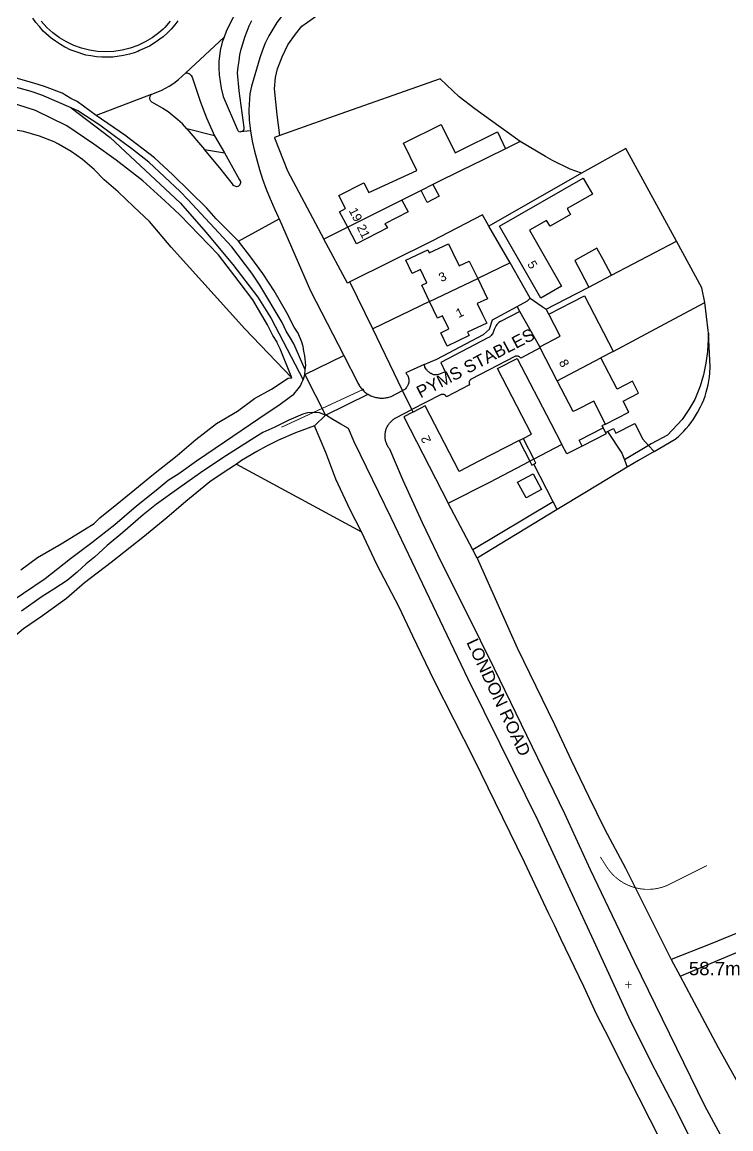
# Model space of a CAD drawing. Header units: millimetres. Extents: x 111502 to 977541, y 8702 to 1044108.
# Drawn here: x 488697.9 to 488857.1, y 242608.1 to 242856.8 of the extents above; entities that cross this region are included whole.
import ezdxf

# ---------------------------------------------------------------- set-up
doc = ezdxf.new("R2010")
doc.units = ezdxf.units.MM
doc.header["$LTSCALE"] = 0.25
doc.linetypes.add('DASHED2', pattern=[9.525, 6.35, -3.175])
doc.layers.add('E HVSS As Laid HV', color=10, linetype='Continuous')
doc.layers.add('X HVSS Site Background', color=8, linetype='Continuous')
doc.styles.add('OS Master Map$1$Standard', font='txt')

# ---------------------------------------------------------------- blocks, each defined once
blk = doc.blocks.new('Gas OS')
at = {"layer": 'X HVSS Site Background', "const_width": 0.2, "flags": 128}
blk.add_lwpolyline([(506.53, -956.16), (487.97, -964.76)], dxfattribs=at)
blk.add_lwpolyline([(559.6, -1061.31), (561.03, -1063.57, 0.363927), (574.56, -1067.74), (574.56, -1067.74), (574.56, -1067.74), (574.56, -1067.74), (574.56, -1067.74), (574.56, -1067.74), (583.54, -1063.26)], format="xyb", dxfattribs=at)
blk = doc.blocks.new('OS Master Map$1$OSS15')
at = {"color": 8, "true_color": 0x707070, "const_width": 0.174, "flags": 128}
for points in [[(-0.775, 0), (0.775, 0)], [(0, -0.775), (0, 0.775)]]:
    blk.add_lwpolyline(points, dxfattribs=at)
blk = doc.blocks.new('OS MAP 060722')
at = {"layer": 'X HVSS Site Background', "flags": 128}
for points in [[(-54.78, 3705), (-55.38, 3709.68), (-55.38, 3709.68), (-55.98, 3715.48), (-55.98, 3715.48), (-55.78, 3718.08), (-55.78, 3718.08), (-55.28, 3719.98), (-55.28, 3719.98), (-54.28, 3722.68), (-54.28, 3722.68), (-52.98, 3725.38), (-52.98, 3725.38), (-51.28, 3727.78), (-51.28, 3727.78), (-49.88, 3729.58), (-49.88, 3729.58), (-44.78, 3733.18)], [(-77.68, 3730.79), (-78.38, 3729.89), (-78.38, 3729.89), (-79.18, 3728.89), (-79.18, 3728.89), (-80.08, 3727.99), (-80.08, 3727.99), (-80.98, 3727.19), (-80.98, 3727.19), (-82.98, 3725.79), (-82.98, 3725.79), (-84.08, 3725.09), (-84.08, 3725.09), (-86.28, 3724.09), (-86.28, 3724.09), (-86.7, 3723.91), (-86.7, 3723.91), (-87.48, 3723.59), (-87.48, 3723.59), (-88.58, 3723.29), (-88.58, 3723.29), (-89.88, 3722.99), (-89.88, 3722.99), (-92.28, 3722.59), (-92.28, 3722.59), (-94.78, 3722.59), (-94.78, 3722.59), (-95.98, 3722.69), (-95.98, 3722.69), (-97.21, 3722.9), (-97.21, 3722.9), (-98.38, 3723.09), (-98.38, 3723.09), (-100.78, 3723.89), (-100.78, 3723.89), (-101.88, 3724.29), (-101.88, 3724.29), (-102.87, 3724.79), (-102.87, 3724.79), (-103.08, 3724.89), (-103.08, 3724.89), (-104.08, 3725.49), (-104.08, 3725.49), (-105.18, 3726.19), (-105.18, 3726.19), (-106.18, 3726.89), (-106.18, 3726.89), (-107.98, 3728.49), (-107.98, 3728.49), (-108.78, 3729.49), (-108.78, 3729.49), (-109.58, 3730.39), (-109.58, 3730.39), (-110.28, 3731.39)], [(-79.39, 3730.68), (-80.63, 3729.31), (-80.63, 3729.31), (-81.01, 3728.94), (-81.01, 3728.94), (-81.99, 3728.08), (-81.99, 3728.08), (-83.47, 3726.98), (-83.47, 3726.98), (-85.04, 3726.04), (-85.04, 3726.04), (-86.7, 3725.25), (-86.7, 3725.25), (-88.44, 3724.63), (-88.44, 3724.63), (-90.22, 3724.19), (-90.22, 3724.19), (-92.04, 3723.92), (-92.04, 3723.92), (-93.87, 3723.83), (-93.87, 3723.83), (-95.71, 3723.92), (-95.71, 3723.92), (-97.53, 3724.19), (-97.53, 3724.19), (-99.31, 3724.63), (-99.31, 3724.63), (-101.04, 3725.25), (-101.04, 3725.25), (-102.71, 3726.04), (-102.71, 3726.04), (-104.28, 3726.98), (-104.28, 3726.98), (-105.76, 3728.08), (-105.76, 3728.08), (-107.12, 3729.31), (-107.12, 3729.31), (-108.36, 3730.68)], [(-54.38, 3731.79), (-55.48, 3730.39), (-55.48, 3730.39), (-57.28, 3727.39), (-57.28, 3727.39), (-58.08, 3725.79), (-58.08, 3725.79), (-58.68, 3724.19), (-58.68, 3724.19), (-59.28, 3722.49), (-59.28, 3722.49), (-61.14, 3716.08), (-61.14, 3716.08), (-61.51, 3714.35), (-61.51, 3714.35), (-61.78, 3710.78), (-61.78, 3710.78), (-61.68, 3708.48), (-61.68, 3708.48), (-61.38, 3706.08)], [(-63.6, 3705.81), (-63.07, 3706.08), (-63.07, 3706.08), (-62.87, 3706.28), (-62.87, 3706.28), (-62.77, 3706.48), (-62.77, 3706.48), (-62.77, 3706.78), (-62.77, 3706.78), (-63.95, 3715.04), (-63.95, 3715.04), (-64.26, 3719.12), (-64.26, 3719.12), (-64.14, 3720.43), (-64.14, 3720.43), (-63.94, 3721.83), (-63.94, 3721.83), (-63.74, 3723.13), (-63.74, 3723.13), (-63.44, 3724.43), (-63.44, 3724.43), (-63.04, 3725.83), (-63.04, 3725.83), (-62.64, 3727.13), (-62.64, 3727.13), (-62.14, 3728.43), (-62.14, 3728.43), (-61.64, 3729.63), (-61.64, 3729.63), (-61.04, 3730.83)], [(-64.38, 3733.29), (-64.98, 3732.09), (-64.98, 3732.09), (-65.68, 3730.89), (-65.68, 3730.89), (-66.81, 3728.37), (-66.81, 3728.37), (-67.3, 3727.11)], [(-75.87, 3719.11), (-67.3, 3727.11)], [(-67.3, 3727.11), (-67.75, 3726), (-67.75, 3726), (-68.18, 3724.09), (-68.18, 3724.09), (-68.48, 3721.68), (-68.48, 3721.68), (-68.48, 3720.18), (-68.48, 3720.18), (-68.38, 3718.68), (-68.38, 3718.68), (-67.98, 3715.68), (-67.98, 3715.68), (-67.48, 3713.78), (-67.48, 3713.78), (-64.3, 3706.31), (-64.3, 3706.31), (-64.2, 3706.11), (-64.2, 3706.11), (-64, 3705.91), (-64, 3705.91), (-63.6, 3705.81)], [(-96.05, 3709.5), (-100.27, 3712.66), (-100.27, 3712.66), (-101.7, 3713.35), (-101.7, 3713.35), (-103.65, 3714.51), (-103.65, 3714.51), (-107.65, 3716.01), (-107.65, 3716.01), (-110.05, 3716.81), (-110.05, 3716.81), (-115.05, 3718.21)], [(-83.67, 3714.21), (-81.27, 3715.21), (-81.27, 3715.21), (-79.67, 3716.11), (-79.67, 3716.11), (-78.57, 3716.81), (-78.57, 3716.81), (-77.57, 3717.61), (-77.57, 3717.61), (-75.87, 3719.11)], [(-75.87, 3719.11), (-75.57, 3719.11), (-75.57, 3719.11), (-75.07, 3718.91), (-75.07, 3718.91), (-74.67, 3718.51), (-74.67, 3718.51), (-74.47, 3718.11), (-74.47, 3718.11), (-72.57, 3712.51), (-72.57, 3712.51), (-71.27, 3709.01), (-71.27, 3709.01), (-69.47, 3704.91)], [(-101.68, 3711.26), (-108.25, 3714.11), (-108.25, 3714.11), (-110.65, 3714.91), (-110.65, 3714.91), (-114.65, 3716.01), (-114.65, 3716.01), (-120.55, 3717.21), (-120.55, 3717.21), (-124.25, 3717.71)], [(-0.78, 3703.68), (-7.48, 3708.48), (-7.48, 3708.48), (-10.98, 3710.98), (-10.98, 3710.98), (-14.48, 3713.68), (-14.48, 3713.68), (-18.78, 3717.78), (-18.78, 3717.78), (-43.82, 3708.9), (-43.82, 3708.9), (-54.78, 3705)], [(-52.12, 3650.58), (-54.68, 3657.09), (-54.68, 3657.09), (-55.28, 3658.29), (-55.28, 3658.29), (-55.38, 3658.59), (-55.38, 3658.59), (-56.38, 3660.09), (-56.38, 3660.09), (-57.58, 3662.49), (-57.58, 3662.49), (-60.88, 3668.09), (-60.88, 3668.09), (-63.95, 3672.11), (-63.95, 3672.11), (-68.57, 3678.22), (-68.57, 3678.22), (-77.26, 3687.22), (-77.26, 3687.22), (-80.59, 3690.35), (-80.59, 3690.35), (-85.55, 3694.81), (-85.55, 3694.81), (-91.52, 3699.5), (-91.52, 3699.5), (-96.55, 3703.06), (-96.55, 3703.06), (-102.65, 3707.19), (-102.65, 3707.19), (-109.67, 3710.65), (-109.67, 3710.65), (-115.52, 3712.53)], [(-83.67, 3714.21), (-96.05, 3709.5)], [(-75.67, 3706.51), (-76.67, 3707.61), (-76.67, 3707.61), (-77.67, 3708.51), (-77.67, 3708.51), (-79.87, 3710.31), (-79.87, 3710.31), (-81.07, 3711.11), (-81.07, 3711.11), (-81.12, 3711.14), (-81.12, 3711.14), (-83.57, 3712.51), (-83.57, 3712.51), (-83.77, 3712.71), (-83.77, 3712.71), (-83.87, 3712.91), (-83.87, 3712.91), (-83.97, 3713.21), (-83.97, 3713.21), (-83.97, 3713.61), (-83.97, 3713.61), (-83.87, 3713.91), (-83.87, 3713.91), (-83.67, 3714.21)], [(-101.68, 3711.26), (-92.91, 3704.55), (-92.91, 3704.55), (-77.13, 3689.82), (-77.13, 3689.82), (-71.41, 3683.32), (-71.41, 3683.32), (-65.35, 3676.04), (-65.35, 3676.04), (-59.71, 3668.68), (-59.71, 3668.68), (-56.77, 3663.91), (-56.77, 3663.91), (-49.58, 3650.09)], [(-49.08, 3652.38), (-51.68, 3658.18), (-51.68, 3658.18), (-52.38, 3659.48), (-52.38, 3659.48), (-53.38, 3661.08), (-53.38, 3661.08), (-54.28, 3662.98), (-54.28, 3662.98), (-59.28, 3671.38), (-59.28, 3671.38), (-61.08, 3674.08), (-61.08, 3674.08), (-65.58, 3679.98), (-65.58, 3679.98), (-75.47, 3690.61), (-75.47, 3690.61), (-77.17, 3692.41), (-77.17, 3692.41), (-84.24, 3699.03), (-84.24, 3699.03), (-88.04, 3702.03), (-88.04, 3702.03), (-89.94, 3703.43), (-89.94, 3703.43), (-95.18, 3707.34), (-95.18, 3707.34), (-100.13, 3710.59), (-100.13, 3710.59), (-101.68, 3711.26)], [(-64.08, 3681.28), (-69.07, 3686.31), (-69.07, 3686.31), (-71.17, 3688.71), (-71.17, 3688.71), (-78.81, 3696.17), (-78.81, 3696.17), (-82.95, 3699.97), (-82.95, 3699.97), (-89.59, 3705.12), (-89.59, 3705.12), (-96.05, 3709.5)], [(-52.12, 3650.58), (-62.68, 3661.59), (-62.68, 3661.59), (-79.18, 3679.89), (-79.18, 3679.89), (-84.08, 3685.69), (-84.08, 3685.69), (-87.68, 3689.09), (-87.68, 3689.09), (-91.08, 3692.39), (-91.08, 3692.39), (-94.28, 3695.09), (-94.28, 3695.09), (-96.48, 3697.39), (-96.48, 3697.39), (-99.08, 3699.59), (-99.08, 3699.59), (-101.68, 3701.39), (-101.68, 3701.39), (-104.48, 3703.09), (-104.48, 3703.09), (-105.48, 3703.59), (-105.48, 3703.59), (-108.78, 3704.89), (-108.78, 3704.89), (-112.38, 3705.89), (-112.38, 3705.89), (-115.88, 3706.49)], [(-75.67, 3706.51), (-71.71, 3701.88)], [(-69.47, 3704.91), (-75.67, 3706.51)], [(-61.38, 3706.08), (-63.6, 3705.81)], [(-61.38, 3706.08), (-60.98, 3703.78), (-60.98, 3703.78), (-60.48, 3701.48), (-60.48, 3701.48), (-59.38, 3697.38), (-59.38, 3697.38), (-58.68, 3695.18), (-58.68, 3695.18), (-57.88, 3692.98), (-57.88, 3692.98), (-56.98, 3690.78), (-56.98, 3690.78), (-55.88, 3688.38), (-55.88, 3688.38), (-55.16, 3686.73), (-55.16, 3686.73), (-54.96, 3686.27)], [(-39.54, 3684.4), (-41.38, 3687.88), (-41.38, 3687.88), (-40.07, 3688.59), (-40.07, 3688.59), (-41.56, 3691.56), (-41.56, 3691.56), (-35.9, 3694.41), (-35.9, 3694.41), (-34.82, 3692.22), (-34.82, 3692.22), (-23.99, 3697.19), (-23.99, 3697.19), (-27.02, 3703.33), (-27.02, 3703.33), (-18.53, 3707.52), (-18.53, 3707.52), (-15.39, 3701.16), (-15.39, 3701.16), (-14.36, 3701.67), (-14.36, 3701.67), (-5.93, 3705.82), (-5.93, 3705.82), (-4.08, 3702.06)], [(-69.47, 3704.91), (-67.24, 3701.12)], [(-54.78, 3705), (-56.01, 3704.57), (-56.01, 3704.57), (-55.98, 3704.48), (-55.98, 3704.48), (-53.08, 3697.08), (-53.08, 3697.08), (-44.88, 3681.72)], [(-0.78, 3703.68), (-4.08, 3702.06)], [(12.95, 3696.53), (10.42, 3697.48), (10.42, 3697.48), (6.42, 3699.38), (6.42, 3699.38), (4.87, 3700.31), (4.87, 3700.31), (-0.78, 3703.68)], [(-71.71, 3701.88), (-67.24, 3701.12)], [(-67.24, 3701.12), (-63.86, 3695.07), (-63.86, 3695.07), (-63.63, 3694.68), (-63.63, 3694.68), (-63.61, 3694.38), (-63.61, 3694.38), (-63.77, 3693.97), (-63.77, 3693.97), (-64.05, 3693.65), (-64.05, 3693.65), (-64.24, 3693.53), (-64.24, 3693.53), (-64.54, 3693.51), (-64.54, 3693.51), (-65.16, 3693.76), (-65.16, 3693.76), (-65.39, 3694.14), (-65.39, 3694.14), (-68.28, 3697.73), (-68.28, 3697.73), (-71.71, 3701.88)], [(-4.08, 3702.06), (-12.51, 3697.91), (-12.51, 3697.91), (-13.3, 3697.52), (-13.3, 3697.52), (-20.41, 3694.01)], [(34.31, 3681.26), (23.74, 3700.63), (23.74, 3700.63), (22.96, 3702.07), (22.96, 3702.07), (12.95, 3696.53)], [(12.95, 3696.53), (-7.82, 3684.65)], [(-20.41, 3694.01), (-18.98, 3691.38), (-18.98, 3691.38), (-21.68, 3689.98), (-21.68, 3689.98), (-23.06, 3692.68)], [(-20.41, 3694.01), (-23.06, 3692.68)], [(3.83, 3668.46), (-5.46, 3684.64), (-5.46, 3684.64), (13.35, 3695.44), (13.35, 3695.44), (15.41, 3691.85), (15.41, 3691.85), (9.73, 3688.59), (9.73, 3688.59), (10.5, 3687.26), (10.5, 3687.26), (5.9, 3684.62), (5.9, 3684.62), (5.13, 3685.95), (5.13, 3685.95), (1.26, 3683.73), (1.26, 3683.73), (8.49, 3671.14), (8.49, 3671.14), (3.83, 3668.46)], [(-23.06, 3692.68), (-27.4, 3690.5)], [(-27.4, 3690.5), (-25.98, 3687.88), (-25.98, 3687.88), (-31.18, 3685.18), (-31.18, 3685.18), (-30.58, 3684.28), (-30.58, 3684.28), (-37.58, 3680.68), (-37.58, 3680.68), (-39.54, 3684.4)], [(-27.4, 3690.5), (-39.54, 3684.4)], [(-64.08, 3681.28), (-54.96, 3686.27)], [(-54.96, 3686.27), (-47.88, 3670.08), (-47.88, 3670.08), (-40.42, 3655.57)], [(-7.82, 3684.65), (-9.26, 3687.16), (-9.26, 3687.16), (-20.61, 3681.24), (-20.61, 3681.24), (-39.05, 3672.11)], [(-39.54, 3684.4), (-44.88, 3681.72)], [(-3.08, 3676.39), (-7.82, 3684.65)], [(-49.08, 3652.38), (-48.98, 3653.38), (-48.98, 3653.38), (-49.18, 3655.48), (-49.18, 3655.48), (-49.38, 3656.58), (-49.38, 3656.58), (-49.58, 3657.58), (-49.58, 3657.58), (-49.88, 3658.58), (-49.88, 3658.58), (-50.68, 3660.58), (-50.68, 3660.58), (-51.58, 3661.98), (-51.58, 3661.98), (-53.18, 3665.18), (-53.18, 3665.18), (-56.08, 3670.08), (-56.08, 3670.08), (-58.58, 3673.98), (-58.58, 3673.98), (-61.28, 3677.68), (-61.28, 3677.68), (-64.08, 3681.28)], [(-39.05, 3672.11), (-39.6, 3671.84), (-39.6, 3671.84), (-39.62, 3671.87), (-39.62, 3671.87), (-44.88, 3681.72)], [(19.67, 3673.61), (34.31, 3681.26)], [(40.67, 3667.48), (40.01, 3670.81), (40.01, 3670.81), (34.31, 3681.26)], [(-21.14, 3667.69), (-22.93, 3671.4), (-22.93, 3671.4), (-21.8, 3671.94), (-21.8, 3671.94), (-23.21, 3674.88), (-23.21, 3674.88), (-25.06, 3673.99), (-25.06, 3673.99), (-26.5, 3676.98), (-26.5, 3676.98), (-21.56, 3679.36), (-21.56, 3679.36), (-21.21, 3678.64), (-21.21, 3678.64), (-16.91, 3680.71), (-16.91, 3680.71), (-15.99, 3678.8), (-15.99, 3678.8), (-14.5, 3675.71), (-14.5, 3675.71), (-12.23, 3676.81), (-12.23, 3676.81), (-10.35, 3672.89)], [(19.67, 3673.61), (17.84, 3677.12), (17.84, 3677.12), (16.44, 3679.68), (16.44, 3679.68), (11.45, 3676.96), (11.45, 3676.96), (12.85, 3674.4), (12.85, 3674.4), (14.64, 3670.97)], [(-3.08, 3676.39), (-10.35, 3672.89)], [(1.47, 3668.47), (-3.08, 3676.39)], [(14.64, 3670.97), (19.67, 3673.61)], [(-33.91, 3661.54), (-39.05, 3672.11)], [(-10.35, 3672.89), (-8.16, 3668.35), (-8.16, 3668.35), (-10.43, 3667.26), (-10.43, 3667.26), (-9.23, 3664.78), (-9.23, 3664.78), (-8.31, 3662.87), (-8.31, 3662.87), (-12.62, 3660.8), (-12.62, 3660.8), (-12.27, 3660.08), (-12.27, 3660.08), (-17.21, 3657.7), (-17.21, 3657.7), (-18.66, 3660.69), (-18.66, 3660.69), (-16.81, 3661.58), (-16.81, 3661.58), (-18.23, 3664.52), (-18.23, 3664.52), (-19.36, 3663.98), (-19.36, 3663.98), (-21.14, 3667.69)], [(-21.14, 3667.69), (-10.35, 3672.89)], [(5.07, 3665.97), (9.55, 3668.31), (9.55, 3668.31), (14.64, 3670.97)], [(-1.49, 3666.6), (0.83, 3667.85), (0.83, 3667.85), (1.47, 3668.47)], [(1.47, 3668.47), (4.14, 3666.62), (4.14, 3666.62), (5.07, 3665.97)], [(5.64, 3664.86), (10.88, 3667.56), (10.88, 3667.56), (13.65, 3668.99), (13.65, 3668.99), (20.08, 3656.54), (20.08, 3656.54), (20.09, 3656.51)], [(-21.14, 3667.69), (-33.91, 3661.54)], [(-19.54, 3654.73), (-9.02, 3660.32), (-9.02, 3660.32), (-7.66, 3661.5), (-7.66, 3661.5), (-6.99, 3663.63), (-6.99, 3663.63), (-1.49, 3666.6)], [(-0.85, 3665.49), (-1.49, 3666.6)], [(5.64, 3664.86), (5.07, 3665.97)], [(20.09, 3656.51), (25.4, 3659.32), (25.4, 3659.32), (33.78, 3663.82), (33.78, 3663.82), (40.67, 3667.48)], [(41.47, 3660.57), (41.43, 3661.23), (41.43, 3661.23), (40.67, 3667.48)], [(-0.85, 3665.49), (-5.25, 3663.25), (-5.25, 3663.25), (-5.57, 3663.02), (-5.57, 3663.02), (-5.77, 3662.84), (-5.77, 3662.84), (-5.95, 3662.64), (-5.95, 3662.64), (-6.03, 3662.54), (-6.03, 3662.54), (-6.19, 3662.32), (-6.19, 3662.32), (-6.3, 3662.13), (-6.3, 3662.13), (-6.36, 3662.01), (-6.36, 3662.01), (-6.61, 3661.39), (-6.61, 3661.39), (-7.05, 3660.41), (-7.05, 3660.41), (-7.14, 3660.29), (-7.14, 3660.29), (-7.3, 3660.11), (-7.3, 3660.11), (-7.46, 3659.95), (-7.46, 3659.95), (-7.55, 3659.87), (-7.55, 3659.87), (-7.73, 3659.73), (-7.73, 3659.73), (-7.93, 3659.61), (-7.93, 3659.61), (-18.61, 3653.97), (-18.61, 3653.97), (-17.63, 3651.94), (-17.63, 3651.94), (-18.74, 3651.45), (-18.74, 3651.45), (-18.82, 3651.41), (-18.82, 3651.41), (-18.91, 3651.37), (-18.91, 3651.37), (-19.18, 3651.28), (-19.18, 3651.28), (-19.36, 3651.24), (-19.36, 3651.24), (-19.64, 3651.21), (-19.64, 3651.21), (-19.92, 3651.21), (-19.92, 3651.21), (-20.15, 3651.24), (-20.15, 3651.24), (-20.29, 3651.27), (-20.29, 3651.27), (-20.42, 3651.31), (-20.42, 3651.31), (-20.56, 3651.37), (-20.56, 3651.37), (-20.81, 3651.5), (-20.81, 3651.5), (-20.93, 3651.57), (-20.93, 3651.57), (-21.16, 3651.74), (-21.16, 3651.74), (-21.27, 3651.84), (-21.27, 3651.84), (-21.38, 3651.93), (-21.38, 3651.93), (-21.62, 3652.17), (-21.62, 3652.17), (-21.71, 3652.28), (-21.71, 3652.28), (-21.81, 3652.39), (-21.81, 3652.39), (-21.89, 3652.5), (-21.89, 3652.5), (-22.05, 3652.74), (-22.05, 3652.74), (-22.19, 3652.99), (-22.19, 3652.99), (-22.25, 3653.12), (-22.25, 3653.12), (-22.4, 3653.54)], [(3.58, 3657.54), (-0.85, 3665.49)], [(3.58, 3657.54), (8.19, 3659.92), (8.19, 3659.92), (5.64, 3664.86)], [(-27.2, 3647.72), (-33.91, 3661.54)], [(41.47, 3660.57), (41.28, 3656.47), (41.28, 3656.47), (40.91, 3653.83), (40.91, 3653.83), (40.38, 3651.22), (40.38, 3651.22), (39.63, 3648.67), (39.63, 3648.67), (38.4, 3645.72), (38.4, 3645.72), (37.09, 3643.41), (37.09, 3643.41), (35.56, 3641.23), (35.56, 3641.23), (32.27, 3637.7), (32.27, 3637.7), (28.6, 3635.7), (28.6, 3635.7), (28.03, 3635.37)], [(29.26, 3634.02), (33.99, 3636.75), (33.99, 3636.75), (34.66, 3637.32), (34.66, 3637.32), (35.3, 3637.92), (35.3, 3637.92), (35.92, 3638.55), (35.92, 3638.55), (36.51, 3639.2), (36.51, 3639.2), (37.08, 3639.87), (37.08, 3639.87), (37.62, 3640.56), (37.62, 3640.56), (38.13, 3641.28), (38.13, 3641.28), (38.61, 3642.02), (38.61, 3642.02), (39.06, 3642.77), (39.06, 3642.77), (39.72, 3644.03), (39.72, 3644.03), (40.09, 3644.83), (40.09, 3644.83), (40.42, 3645.64), (40.42, 3645.64), (40.72, 3646.47), (40.72, 3646.47), (40.99, 3647.31), (40.99, 3647.31), (41.22, 3648.16), (41.22, 3648.16), (41.42, 3649.01), (41.42, 3649.01), (41.58, 3649.88), (41.58, 3649.88), (41.71, 3650.75), (41.71, 3650.75), (41.81, 3651.62), (41.81, 3651.62), (41.88, 3653.03), (41.88, 3653.03), (41.47, 3660.57)], [(3.72, 3657.27), (-0.69, 3654.99), (-0.69, 3654.99), (-0.74, 3655.06), (-0.74, 3655.06), (-0.87, 3655.19), (-0.87, 3655.19), (-0.91, 3655.22), (-0.91, 3655.22), (-0.95, 3655.24), (-0.95, 3655.24), (-0.99, 3655.27), (-0.99, 3655.27), (-1.02, 3655.29), (-1.02, 3655.29), (-1.06, 3655.31), (-1.06, 3655.31), (-1.11, 3655.34), (-1.11, 3655.34), (-1.15, 3655.35), (-1.15, 3655.35), (-1.23, 3655.39), (-1.23, 3655.39), (-1.28, 3655.4), (-1.28, 3655.4), (-1.32, 3655.41), (-1.32, 3655.41), (-1.42, 3655.43), (-1.42, 3655.43), (-1.47, 3655.43), (-1.47, 3655.43), (-1.51, 3655.44), (-1.51, 3655.44), (-1.61, 3655.44), (-1.61, 3655.44), (-1.65, 3655.43), (-1.65, 3655.43), (-1.7, 3655.43), (-1.7, 3655.43), (-1.74, 3655.42), (-1.74, 3655.42), (-1.79, 3655.41), (-1.79, 3655.41), (-1.83, 3655.4), (-1.83, 3655.4), (-1.88, 3655.39), (-1.88, 3655.39), (-1.92, 3655.38), (-1.92, 3655.38), (-1.97, 3655.36), (-1.97, 3655.36), (-11.81, 3650.28), (-11.81, 3650.28), (-11.84, 3650.25), (-11.84, 3650.25), (-11.88, 3650.22), (-11.88, 3650.22), (-11.91, 3650.2), (-11.91, 3650.2), (-11.95, 3650.17), (-11.95, 3650.17), (-11.98, 3650.14), (-11.98, 3650.14), (-12.01, 3650.1), (-12.01, 3650.1), (-12.07, 3650.04), (-12.07, 3650.04), (-12.09, 3650), (-12.09, 3650), (-12.12, 3649.96), (-12.12, 3649.96), (-12.14, 3649.93), (-12.14, 3649.93), (-12.2, 3649.81), (-12.2, 3649.81), (-12.23, 3649.73), (-12.23, 3649.73), (-12.24, 3649.69), (-12.24, 3649.69), (-12.25, 3649.64), (-12.25, 3649.64), (-12.27, 3649.56), (-12.27, 3649.56), (-12.28, 3649.51), (-12.28, 3649.51), (-12.28, 3649.34), (-12.28, 3649.34), (-12.27, 3649.29), (-12.27, 3649.29), (-12.27, 3649.25), (-12.27, 3649.25), (-12.26, 3649.21), (-12.26, 3649.21), (-12.25, 3649.16), (-12.25, 3649.16), (-12.23, 3649.08), (-12.23, 3649.08), (-12.21, 3649.04), (-12.21, 3649.04), (-12.18, 3648.96), (-12.18, 3648.96), (-17.34, 3646.29), (-17.34, 3646.29), (-17.38, 3646.37), (-17.38, 3646.37), (-17.4, 3646.4), (-17.4, 3646.4), (-17.43, 3646.44), (-17.43, 3646.44), (-17.45, 3646.47), (-17.45, 3646.47), (-17.48, 3646.5), (-17.48, 3646.5), (-17.51, 3646.54), (-17.51, 3646.54), (-17.54, 3646.57), (-17.54, 3646.57), (-17.57, 3646.59), (-17.57, 3646.59), (-17.6, 3646.62), (-17.6, 3646.62), (-17.64, 3646.65), (-17.64, 3646.65), (-17.67, 3646.67), (-17.67, 3646.67), (-17.71, 3646.7), (-17.71, 3646.7), (-17.74, 3646.72), (-17.74, 3646.72), (-17.82, 3646.76), (-17.82, 3646.76), (-17.89, 3646.79), (-17.89, 3646.79), (-17.93, 3646.8), (-17.93, 3646.8), (-17.97, 3646.82), (-17.97, 3646.82), (-18.01, 3646.83), (-18.01, 3646.83), (-18.05, 3646.83), (-18.05, 3646.83), (-18.1, 3646.84), (-18.1, 3646.84), (-18.14, 3646.85), (-18.14, 3646.85), (-18.31, 3646.85), (-18.31, 3646.85), (-18.35, 3646.84), (-18.35, 3646.84), (-18.39, 3646.84), (-18.39, 3646.84), (-18.44, 3646.83), (-18.44, 3646.83), (-18.56, 3646.8), (-18.56, 3646.8), (-18.64, 3646.76), (-18.64, 3646.76), (-18.71, 3646.73), (-18.71, 3646.73), (-25.11, 3643.41)], [(3.72, 3657.27), (3.58, 3657.54)], [(7.53, 3649.88), (3.72, 3657.27)], [(20.09, 3656.51), (17.32, 3655.08)], [(-49.18, 3651.28), (-40.42, 3655.57)], [(-40.42, 3655.57), (-37.34, 3649.58), (-37.34, 3649.58), (-37.24, 3649.36), (-37.24, 3649.36), (-37.13, 3649.14), (-37.13, 3649.14), (-37, 3648.93), (-37, 3648.93), (-36.87, 3648.72), (-36.87, 3648.72), (-36.74, 3648.52), (-36.74, 3648.52), (-36.59, 3648.32), (-36.59, 3648.32), (-36.43, 3648.13), (-36.43, 3648.13), (-36.27, 3647.94), (-36.27, 3647.94), (-36.1, 3647.77), (-36.1, 3647.77), (-35.93, 3647.6), (-35.93, 3647.6), (-35.74, 3647.43), (-35.74, 3647.43), (-35.55, 3647.28), (-35.55, 3647.28), (-35.36, 3647.13), (-35.36, 3647.13), (-35.16, 3646.99), (-35.16, 3646.99), (-34.97, 3646.87)], [(-22.4, 3653.54), (-26.5, 3651.67), (-26.5, 3651.67), (-26.43, 3651.59), (-26.43, 3651.59), (-26.3, 3651.42), (-26.3, 3651.42), (-26.24, 3651.32), (-26.24, 3651.32), (-26.18, 3651.23), (-26.18, 3651.23), (-26.13, 3651.14), (-26.13, 3651.14), (-26.03, 3650.94), (-26.03, 3650.94), (-25.99, 3650.84), (-25.99, 3650.84), (-25.89, 3650.49), (-25.89, 3650.49), (-25.85, 3650.28), (-25.85, 3650.28), (-25.83, 3650.06), (-25.83, 3650.06), (-25.83, 3649.84), (-25.83, 3649.84), (-25.85, 3649.63), (-25.85, 3649.63), (-25.91, 3649.31), (-25.91, 3649.31), (-25.97, 3649.1), (-25.97, 3649.1), (-26.05, 3648.9), (-26.05, 3648.9), (-26.2, 3648.6), (-26.2, 3648.6), (-26.25, 3648.51), (-26.25, 3648.51), (-26.31, 3648.42), (-26.31, 3648.42), (-26.38, 3648.33), (-26.38, 3648.33), (-26.59, 3648.09), (-26.59, 3648.09), (-26.73, 3647.96), (-26.73, 3647.96), (-27.2, 3647.72)], [(-22.4, 3653.54), (-19.54, 3654.73)], [(-0.15, 3636.94), (1.72, 3637.9), (1.72, 3637.9), (-5.89, 3652.65), (-5.89, 3652.65), (-1.45, 3654.94), (-1.45, 3654.94), (6.09, 3640.37), (6.09, 3640.37), (8.57, 3635.58)], [(7.53, 3649.88), (17.32, 3655.08)], [(18.37, 3640.18), (23.61, 3642.88), (23.61, 3642.88), (22.35, 3645.33), (22.35, 3645.33), (25.8, 3647.11), (25.8, 3647.11), (24.4, 3649.82), (24.4, 3649.82), (20.95, 3648.04), (20.95, 3648.04), (17.32, 3655.08)], [(-49.58, 3650.09), (-49.48, 3650.28), (-49.48, 3650.28), (-49.18, 3651.28)], [(-49.18, 3651.28), (-49.08, 3652.38)], [(-49.18, 3651.28), (-44.55, 3642.18)], [(-117.78, 3598.59), (-112.38, 3602.19), (-112.38, 3602.19), (-107.48, 3605.49), (-107.48, 3605.49), (-101.78, 3609.99), (-101.78, 3609.99), (-96.98, 3613.59), (-96.98, 3613.59), (-91.88, 3617.59), (-91.88, 3617.59), (-86.98, 3621.79), (-86.98, 3621.79), (-82.58, 3625.29), (-82.58, 3625.29), (-79.88, 3627.59), (-79.88, 3627.59), (-77.48, 3629.09), (-77.48, 3629.09), (-73.48, 3631.89), (-73.48, 3631.89), (-67.18, 3636.19), (-67.18, 3636.19), (-59.48, 3641.39), (-59.48, 3641.39), (-54.68, 3644.68), (-54.68, 3644.68), (-52.98, 3645.88), (-52.98, 3645.88), (-52.38, 3646.38), (-52.38, 3646.38), (-51.68, 3646.88), (-51.68, 3646.88), (-50.68, 3648.08), (-50.68, 3648.08), (-50.18, 3648.78), (-50.18, 3648.78), (-49.88, 3649.48), (-49.88, 3649.48), (-49.58, 3650.09)], [(-112.98, 3607.39), (-109.18, 3610.19), (-109.18, 3610.19), (-103.88, 3613.29), (-103.88, 3613.29), (-98.68, 3616.49), (-98.68, 3616.49), (-96.48, 3617.79), (-96.48, 3617.79), (-95.18, 3619.09), (-95.18, 3619.09), (-91.38, 3622.19), (-91.38, 3622.19), (-87.38, 3625.49), (-87.38, 3625.49), (-83.18, 3628.89), (-83.18, 3628.89), (-77.88, 3633.09), (-77.88, 3633.09), (-73.68, 3636.69), (-73.68, 3636.69), (-68.98, 3640.29), (-68.98, 3640.29), (-64.28, 3643.09), (-64.28, 3643.09), (-60.48, 3645.89), (-60.48, 3645.89), (-56.68, 3647.99), (-56.68, 3647.99), (-52.88, 3650.49), (-52.88, 3650.49), (-52.12, 3650.58)], [(18.37, 3640.18), (15.71, 3645.34), (15.71, 3645.34), (11.78, 3643.31), (11.78, 3643.31), (11.1, 3642.96), (11.1, 3642.96), (7.53, 3649.88)], [(-44.55, 3642.18), (-34.97, 3646.87)], [(-34.97, 3646.87), (-34.95, 3646.86), (-34.95, 3646.86), (-34.74, 3646.73), (-34.74, 3646.73), (-34.35, 3646.54), (-34.35, 3646.54), (-34.12, 3646.44), (-34.12, 3646.44), (-33.9, 3646.36), (-33.9, 3646.36), (-33.66, 3646.28), (-33.66, 3646.28), (-33.43, 3646.21), (-33.43, 3646.21), (-33.19, 3646.15), (-33.19, 3646.15), (-32.95, 3646.11), (-32.95, 3646.11), (-32.71, 3646.07), (-32.71, 3646.07), (-32.46, 3646.04), (-32.46, 3646.04), (-32.22, 3646.02), (-32.22, 3646.02), (-31.97, 3646.01), (-31.97, 3646.01), (-31.73, 3646.01), (-31.73, 3646.01), (-31.48, 3646.02), (-31.48, 3646.02), (-31.24, 3646.04), (-31.24, 3646.04), (-30.99, 3646.08), (-30.99, 3646.08), (-30.75, 3646.12), (-30.75, 3646.12), (-30.51, 3646.17), (-30.51, 3646.17), (-30.27, 3646.23), (-30.27, 3646.23), (-30.04, 3646.3), (-30.04, 3646.3), (-29.75, 3646.4), (-29.75, 3646.4), (-27.2, 3647.72)], [(-25.11, 3643.41), (-27.2, 3647.72)], [(-1.04, 3636.48), (-10.11, 3631.8), (-10.11, 3631.8), (-14.53, 3629.52), (-14.53, 3629.52), (-22.14, 3644.27), (-22.14, 3644.27), (-24.85, 3642.87)], [(-44.55, 3642.18), (-45.88, 3642.68), (-45.88, 3642.68), (-47.38, 3642.78), (-47.38, 3642.78), (-48.58, 3642.68), (-48.58, 3642.68), (-49.63, 3642.38), (-49.63, 3642.38), (-52.78, 3641.08), (-52.78, 3641.08), (-55.88, 3639.48), (-55.88, 3639.48), (-58.58, 3638.28), (-58.58, 3638.28), (-60.38, 3637.19), (-60.38, 3637.19), (-64.28, 3634.69), (-64.28, 3634.69), (-67.58, 3632.59), (-67.58, 3632.59), (-72.58, 3629.19), (-72.58, 3629.19), (-77.48, 3625.79), (-77.48, 3625.79), (-82.48, 3622.19), (-82.48, 3622.19), (-85.48, 3619.79), (-85.48, 3619.79), (-90.08, 3615.79), (-90.08, 3615.79), (-93.58, 3612.89), (-93.58, 3612.89), (-96.38, 3610.29), (-96.38, 3610.29), (-98.28, 3608.79), (-98.28, 3608.79), (-100.28, 3606.89), (-100.28, 3606.89), (-102.58, 3604.99), (-102.58, 3604.99), (-105.58, 3603.09), (-105.58, 3603.09), (-108.38, 3601.29), (-108.38, 3601.29), (-112.78, 3598.09)], [(-46.98, 3639.79), (-44.55, 3642.18)], [(37.1, 3480.34), (33.78, 3486.88), (33.78, 3486.88), (28.58, 3496.78), (28.58, 3496.78), (23.71, 3506.77), (23.71, 3506.77), (15.73, 3524.02), (15.73, 3524.02), (3.22, 3550.98), (3.22, 3550.98), (-5.28, 3568.28), (-5.28, 3568.28), (-12.48, 3582.88), (-12.48, 3582.88), (-29.78, 3619.08), (-29.78, 3619.08), (-38.08, 3636.18), (-38.08, 3636.18), (-39.38, 3639.18), (-39.38, 3639.18), (-41.08, 3640.18), (-41.08, 3640.18), (-42.88, 3641.18), (-42.88, 3641.18), (-44.28, 3642.08), (-44.28, 3642.08), (-44.55, 3642.18)], [(46.18, 3476.68), (40.68, 3486.98), (40.68, 3486.98), (24.91, 3519.3), (24.91, 3519.3), (15.02, 3539.98), (15.02, 3539.98), (9.22, 3552.58), (9.22, 3552.58), (-6.58, 3585.18), (-6.58, 3585.18), (-12.78, 3597.78), (-12.78, 3597.78), (-18.48, 3609.08), (-18.48, 3609.08), (-22.78, 3617.98), (-22.78, 3617.98), (-27.08, 3627.48), (-27.08, 3627.48), (-30.11, 3634.55), (-30.11, 3634.55), (-30.23, 3634.7), (-30.23, 3634.7), (-30.34, 3634.85), (-30.34, 3634.85), (-30.44, 3635.01), (-30.44, 3635.01), (-30.54, 3635.18), (-30.54, 3635.18), (-30.63, 3635.34), (-30.63, 3635.34), (-30.72, 3635.51), (-30.72, 3635.51), (-30.79, 3635.69), (-30.79, 3635.69), (-30.86, 3635.86), (-30.86, 3635.86), (-30.92, 3636.04), (-30.92, 3636.04), (-30.98, 3636.23), (-30.98, 3636.23), (-31.03, 3636.41), (-31.03, 3636.41), (-31.07, 3636.6), (-31.07, 3636.6), (-31.1, 3636.78), (-31.1, 3636.78), (-31.13, 3636.97), (-31.13, 3636.97), (-31.15, 3637.16), (-31.15, 3637.16), (-31.16, 3637.35), (-31.16, 3637.35), (-31.16, 3637.54), (-31.16, 3637.54), (-31.15, 3637.73), (-31.15, 3637.73), (-31.14, 3637.92), (-31.14, 3637.92), (-31.12, 3638.11), (-31.12, 3638.11), (-31.09, 3638.3), (-31.09, 3638.3), (-31.05, 3638.49), (-31.05, 3638.49), (-31, 3638.7), (-31, 3638.7), (-30.95, 3638.88), (-30.95, 3638.88), (-30.88, 3639.06), (-30.88, 3639.06), (-30.81, 3639.24), (-30.81, 3639.24), (-30.74, 3639.41), (-30.74, 3639.41), (-30.65, 3639.58), (-30.65, 3639.58), (-30.56, 3639.75), (-30.56, 3639.75), (-30.46, 3639.91), (-30.46, 3639.91), (-30.36, 3640.07), (-30.36, 3640.07), (-30.25, 3640.23), (-30.25, 3640.23), (-30.13, 3640.38), (-30.13, 3640.38), (-30.01, 3640.52), (-30.01, 3640.52), (-29.88, 3640.66), (-29.88, 3640.66), (-29.74, 3640.8), (-29.74, 3640.8), (-29.6, 3640.93), (-29.6, 3640.93), (-29.46, 3641.05), (-29.46, 3641.05), (-29.31, 3641.17), (-29.31, 3641.17), (-29.16, 3641.28), (-29.16, 3641.28), (-29, 3641.39), (-29, 3641.39), (-28.73, 3641.54), (-28.73, 3641.54), (-25.11, 3643.41)], [(-24.85, 3642.87), (-25.07, 3642.76), (-25.07, 3642.76), (-26.94, 3641.79), (-26.94, 3641.79), (-16.95, 3622.42)], [(-24.85, 3642.87), (-25.11, 3643.41)], [(-46.98, 3639.79), (-51.28, 3638.19), (-51.28, 3638.19), (-55.08, 3636.59), (-55.08, 3636.59), (-57.78, 3635.19), (-57.78, 3635.19), (-59.98, 3633.99), (-59.98, 3633.99), (-63.38, 3631.99), (-63.38, 3631.99), (-64.55, 3631.18)], [(-36.48, 3615.99), (-38.98, 3620.89), (-38.98, 3620.89), (-42.18, 3627.79), (-42.18, 3627.79), (-44.48, 3633.79), (-44.48, 3633.79), (-46.98, 3639.79)], [(13.14, 3635.24), (12.46, 3636.56), (12.46, 3636.56), (17.8, 3639.31)], [(18.37, 3640.18), (17.57, 3639.77), (17.57, 3639.77), (17.8, 3639.31)], [(17.8, 3639.31), (17.81, 3639.32), (17.81, 3639.32), (18.08, 3638.79), (18.08, 3638.79), (18.35, 3638.26)], [(18.8, 3638.49), (20.13, 3639.17), (20.13, 3639.17), (20.68, 3638.1), (20.68, 3638.1), (24.94, 3640.3), (24.94, 3640.3), (26.75, 3636.78), (26.75, 3636.78), (28.03, 3635.37)], [(-1.04, 3636.48), (-0.15, 3636.94)], [(-1.04, 3636.48), (1.34, 3631.85)], [(-0.15, 3636.94), (2.24, 3632.31)], [(18.35, 3638.26), (18.49, 3638), (18.49, 3638), (13.14, 3635.24)], [(18.35, 3638.26), (18.8, 3638.49)], [(18.8, 3638.49), (22.06, 3633.61), (22.06, 3633.61), (22.59, 3632.15)], [(8.57, 3635.58), (2.24, 3632.31)], [(13.14, 3635.24), (9.67, 3633.45), (9.67, 3633.45), (8.57, 3635.58)], [(28.03, 3635.37), (22.59, 3632.15)], [(29.26, 3634.02), (25.77, 3632.01), (25.77, 3632.01), (23.2, 3630.45)], [(28.03, 3635.37), (29.26, 3634.02)], [(-64.55, 3631.18), (-64.98, 3630.89), (-64.98, 3630.89), (-67.48, 3629.19), (-67.48, 3629.19), (-70.48, 3627.19), (-70.48, 3627.19), (-72.58, 3625.49), (-72.58, 3625.49), (-75.88, 3622.79), (-75.88, 3622.79), (-80.18, 3619.09), (-80.18, 3619.09), (-85.58, 3614.69), (-85.58, 3614.69), (-92.68, 3609.09), (-92.68, 3609.09), (-98.68, 3604.49), (-98.68, 3604.49), (-102.68, 3600.99), (-102.68, 3600.99), (-108.08, 3597.09), (-108.08, 3597.09), (-112.38, 3594.19), (-112.38, 3594.19), (-114.28, 3592.49)], [(-64.55, 3631.18), (-36.48, 3615.99)], [(-16.95, 3622.42), (-7.6, 3627.11), (-7.6, 3627.11), (1.34, 3631.85)], [(2.24, 3632.31), (1.34, 3631.85)], [(1.34, 3631.85), (1.8, 3630.96), (1.8, 3630.96), (2.25, 3631.19)], [(2.25, 3631.19), (2.7, 3631.42), (2.7, 3631.42), (2.24, 3632.31)], [(6.62, 3622.69), (2.25, 3631.19)], [(22.59, 3632.15), (23.2, 3630.45)], [(-1.37, 3627.09), (2.12, 3628.96), (2.12, 3628.96), (3.99, 3625.47), (3.99, 3625.47), (0.51, 3623.6), (0.51, 3623.6), (-1.37, 3627.09)], [(23.2, 3630.45), (14.08, 3624.92), (14.08, 3624.92), (7.52, 3620.94)], [(-11.47, 3611.93), (-16.95, 3622.42)], [(6.62, 3622.69), (-11.47, 3611.93)], [(7.52, 3620.94), (6.62, 3622.69)], [(7.52, 3620.94), (-10.47, 3610.02)], [(33.49, 3473.89), (28.36, 3483.79), (28.36, 3483.79), (23.22, 3493.98), (23.22, 3493.98), (21.02, 3498.28), (21.02, 3498.28), (19.22, 3502.08), (19.22, 3502.08), (16.42, 3507.38), (16.42, 3507.38), (13.52, 3513.78), (13.52, 3513.78), (8.32, 3524.48), (8.32, 3524.48), (6.92, 3527.58), (6.92, 3527.58), (5.62, 3530.08), (5.62, 3530.08), (0.18, 3541.73), (0.18, 3541.73), (-11.18, 3564.99), (-11.18, 3564.99), (-20.08, 3582.39), (-20.08, 3582.39), (-24.88, 3592.49), (-24.88, 3592.49), (-27.98, 3598.99), (-27.98, 3598.99), (-32.98, 3608.59), (-32.98, 3608.59), (-36.48, 3615.99)], [(-10.47, 3610.02), (-11.47, 3611.93)], [(-10.47, 3610.02), (-1.48, 3589.88), (-1.48, 3589.88), (6.92, 3572.68), (6.92, 3572.68), (10.62, 3564.68), (10.62, 3564.68), (14.52, 3556.58), (14.52, 3556.58), (18.12, 3549.18), (18.12, 3549.18), (22.82, 3540.38), (22.82, 3540.38), (33.13, 3519.86)], [(125.2, 3557.36), (124.78, 3557.18), (124.78, 3557.18), (107.98, 3550.28), (107.98, 3550.28), (89.88, 3542.88), (89.88, 3542.88), (69.78, 3534.78), (69.78, 3534.78), (41.88, 3523.28), (41.88, 3523.28), (33.13, 3519.86)], [(35.13, 3516.09), (126.17, 3554.3)], [(33.13, 3519.86), (35.13, 3516.09)], [(35.13, 3516.09), (37.65, 3511.32), (37.65, 3511.32), (43.68, 3500.08), (43.68, 3500.08), (50.88, 3487.18), (50.88, 3487.18), (53.88, 3481.48)]]:
    blk.add_lwpolyline(points, dxfattribs=at)
at = {"layer": 'X HVSS Site Background'}
blk.add_blockref('OS Master Map$1$OSS15', (23.48, 3514.18), dxfattribs=at)
at = {"layer": 'X HVSS Site Background', "style": 'OS Master Map$1$Standard'}
for s, insert, char_height, attachment_point, rotation in [('{\\farial|b0|i0|c0|p34;19}', (-38.68, 3686.79), 2, 8, 297), ('{\\farial|b0|i0|c0|p34;21}', (-36.88, 3683.07), 2, 8, 295.9), ('{\\farial|b0|i0|c0|p34;5}', (0.69, 3676.11), 2, 7, 302), ('{\\farial|b0|i0|c0|p34;3}', (-18.51, 3672.01), 2, 7, 25.7), ('{\\farial|b0|i0|c0|p34;1}', (-14.66, 3663.97), 2, 7, 25.7), ('{\\farial|b0|i0|c0|p34;PYMS STABLES}', (-23.18, 3645.89), 2.75, 7, 27.4), ('{\\farial|b0|i0|c0|p34;8}', (7.8, 3654.07), 2, 7, 297.2), ('{\\farial|b0|i0|c0|p34;2}', (-20.75, 3636.39), 2, 7, 113.9), ('{\\farial|b0|i0|c0|p34;LONDON ROAD}', (-5.65, 3578.77), 2.75, 5, 295.1)]:
    blk.add_mtext(s, dxfattribs=dict(at, insert=insert, char_height=char_height, attachment_point=attachment_point, rotation=rotation))
at = {"layer": 'X HVSS Site Background', "insert": (37.08, 3516.28), "char_height": 3, "attachment_point": 7, "style": 'OS Master Map$1$Standard'}
blk.add_mtext('{\\farial|b0|i0|c0|p34;58.7m}', dxfattribs=at)

msp = doc.modelspace()

# ---------------------------------------------------------------- linework, layer by layer
at = {"lineweight": 0}
msp.add_circle((488727.82, 239008.33), 11388.42, dxfattribs=at)

# ---------------------------------------------------------------- block references
at = {"layer": 'E HVSS As Laid HV', "linetype": 'DASHED2', "lineweight": 0}
msp.add_blockref('OS MAP 060722', (488810.58, 239126.31), dxfattribs=at)
at = {"layer": 'X HVSS Site Background', "lineweight": 0}
msp.add_blockref('Gas OS', (488268.18, 243730.52), dxfattribs=at)

doc.saveas('drawing.dxf')
